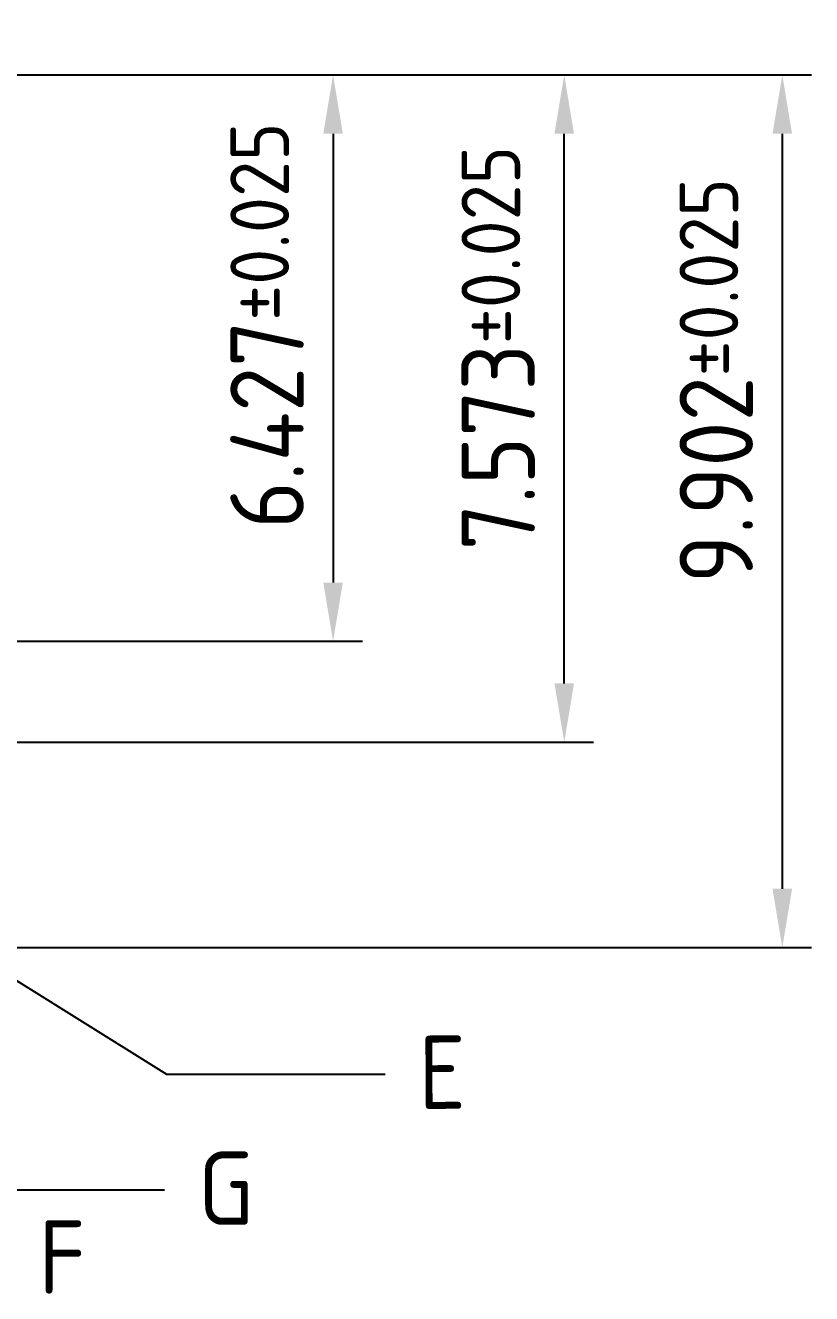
# Model space of a CAD drawing. Extents: x 398 to 764, y 536 to 780.
# Drawn here: x 709.96 to 736.75, y 553.21 to 596.4 of the extents above; entities that cross this region are included whole.
import ezdxf

# ---------------------------------------------------------------- set-up
doc = ezdxf.new("R2010")
doc.units = 0
doc.layers.add('bottom etching', color=64, linetype='Continuous')
doc.layers.add('DIMENSIONS', color=3, linetype='Continuous', lineweight=25)
doc.styles.get("Standard").update_dxf_attribs({"font": 'ISOCP.SHX', "bigfont": 'bigfont.shx'})
doc.dimstyles.new('ST standard$0', dxfattribs={"dimtxt": 2.5, "dimasz": 2, "dimexe": 1, "dimexo": 1, "dimgap": 1, "dimtad": 1, "dimdec": 3, "dimdsep": 46, "dimtxsty": 'STANDARD', "dimcen": 0, "dimclrd": 3, "dimclre": 3, "dimclrt": 1, "dimadec": 0, "dimazin": 2, "dimtol": 1, "dimtp": 0.1, "dimtm": 0.1, "dimtfac": 0.8, "dimtdec": 3, "dimtmove": 0, "dimatfit": 3, "dimfxl": 1, "dimtolj": 2, "dimlwd": -1, "dimlwe": -1, "dimarcsym": 1})

# ---------------------------------------------------------------- blocks, each defined once
blk = doc.blocks.new('*D74')
at = {"layer": 'bottom etching', "color": 3, "linetype": 'ByBlock', "ltscale": 50, "transparency": 16777216}
for p, q in [((683.587, 594.71), (729.324, 594.71)), ((728.324, 573.992), (728.324, 592.71)), ((700.837, 571.992), (729.324, 571.992))]:
    blk.add_line(p, q, dxfattribs=at)
at = {"layer": 'bottom etching', "color": 3, "ltscale": 50, "transparency": 16777216}
for points in [[(727.99, 592.71), (728.657, 592.71), (728.324, 594.71)], [(727.99, 573.992), (728.657, 573.992), (728.324, 571.992)]]:
    blk.add_solid(points, dxfattribs=at)
at = {"layer": 'Defpoints', "color": 0, "ltscale": 50, "transparency": 16777216}
for p in [(682.587, 594.71), (728.324, 594.71), (699.837, 571.992)]:
    blk.add_point(p, dxfattribs=at)
at = {"layer": 'bottom etching', "color": 1, "ltscale": 50, "transparency": 16777216, "insert": (726.074, 585.41), "char_height": 2.5, "attachment_point": 5, "rotation": 90}
blk.add_mtext('\\A2;7.573{\\H2;±0.025}', dxfattribs=at)
blk = doc.blocks.new('*D75')
at = {"layer": 'bottom etching', "color": 3, "linetype": 'ByBlock', "ltscale": 50, "transparency": 16777216}
for p, q in [((683.587, 594.71), (736.753, 594.71)), ((735.753, 592.71), (735.753, 567.003)), ((695.737, 565.003), (736.753, 565.003))]:
    blk.add_line(p, q, dxfattribs=at)
at = {"layer": 'bottom etching', "color": 3, "ltscale": 50, "transparency": 16777216}
for points in [[(735.419, 592.71), (736.086, 592.71), (735.753, 594.71)], [(735.419, 567.003), (736.086, 567.003), (735.753, 565.003)]]:
    blk.add_solid(points, dxfattribs=at)
at = {"layer": 'Defpoints', "color": 0, "ltscale": 50, "transparency": 16777216}
for p in [(682.587, 594.71), (694.737, 565.003), (735.753, 565.003)]:
    blk.add_point(p, dxfattribs=at)
at = {"layer": 'bottom etching', "color": 1, "ltscale": 50, "transparency": 16777216, "insert": (733.501, 584.3), "char_height": 2.5, "attachment_point": 5, "rotation": 90}
blk.add_mtext('\\A2;9.902{\\H2;±0.025}', dxfattribs=at)
blk = doc.blocks.new('*D76')
at = {"layer": 'bottom etching', "color": 3, "linetype": 'ByBlock', "ltscale": 50, "transparency": 16777216}
for p, q in [((683.587, 594.71), (721.448, 594.71)), ((720.448, 592.71), (720.448, 577.427)), ((698.655, 575.427), (721.448, 575.427))]:
    blk.add_line(p, q, dxfattribs=at)
at = {"layer": 'bottom etching', "color": 3, "ltscale": 50, "transparency": 16777216}
for points in [[(720.115, 592.71), (720.781, 592.71), (720.448, 594.71)], [(720.115, 577.427), (720.781, 577.427), (720.448, 575.427)]]:
    blk.add_solid(points, dxfattribs=at)
at = {"layer": 'Defpoints', "color": 0, "ltscale": 50, "transparency": 16777216}
for p in [(682.587, 594.71), (697.655, 575.427), (720.448, 575.427)]:
    blk.add_point(p, dxfattribs=at)
at = {"layer": 'bottom etching', "color": 1, "ltscale": 50, "transparency": 16777216, "insert": (718.198, 586.175), "char_height": 2.5, "attachment_point": 5, "rotation": 90}
blk.add_mtext('\\A2;6.427{\\H2;±0.025}', dxfattribs=at)

msp = doc.modelspace()

# ---------------------------------------------------------------- linework, layer by layer
at = {"layer": 'DIMENSIONS', "color": 3, "linetype": 'ByBlock', "lineweight": -2, "ltscale": 50}
for p, q in [((714.7721, 560.6856, 0.0015), (722.2275, 560.6856, 0.0015)), ((707.2546, 556.7436, 0.0015), (714.71, 556.7436, 0.0015))]:
    msp.add_line(p, q, dxfattribs=at)
at = {"layer": 'DIMENSIONS', "color": 3, "linetype": 'ByBlock', "lineweight": -2, "ltscale": 50, "elevation": 0.0015}
msp.add_lwpolyline([(696.0747, 572.3598), (714.7721, 560.6856)], dxfattribs=at)

# ---------------------------------------------------------------- texts
at = {"layer": 'DIMENSIONS', "color": 1, "ltscale": 50}
msp.add_text('E', height=2.5, rotation=0.31787, dxfattribs=at).set_placement((723.3663, 559.4931, 0.0015))
for s, p in [('G', (715.8488, 555.5511, 0.0015)), ('F', (710.4133, 553.2071, 0.0015))]:
    msp.add_text(s, height=2.5, dxfattribs=at).set_placement(p)

# ---------------------------------------------------------------- dimensions: what is measured, and where the dimension line sits
at = {"layer": 'bottom etching', "ltscale": 50}
for base, p1, p2, picture, middle in [((720.4479, 575.4271), (682.587, 594.7096), (697.6545, 575.4271), '*D76', (720.4479, 586.1747)), ((728.3238, 594.7096), (699.837, 571.9915), (682.587, 594.7096), '*D74', (728.3238, 585.4097)), ((735.7526, 565.003), (682.587, 594.7096), (694.737, 565.003), '*D75', (735.7526, 584.3001))]:
    dim = msp.add_linear_dim(base=base, p1=p1, p2=p2, angle=90, dimstyle='ST standard$0', override={"dimlfac": 0.333333, "dimtp": 0.025, "dimtm": 0.025}, dxfattribs=at)
    dim.commit()
    dim.dimension.update_dxf_attribs({"geometry": picture, "text_midpoint": middle, "dimtype": 128})

doc.saveas('drawing.dxf')
